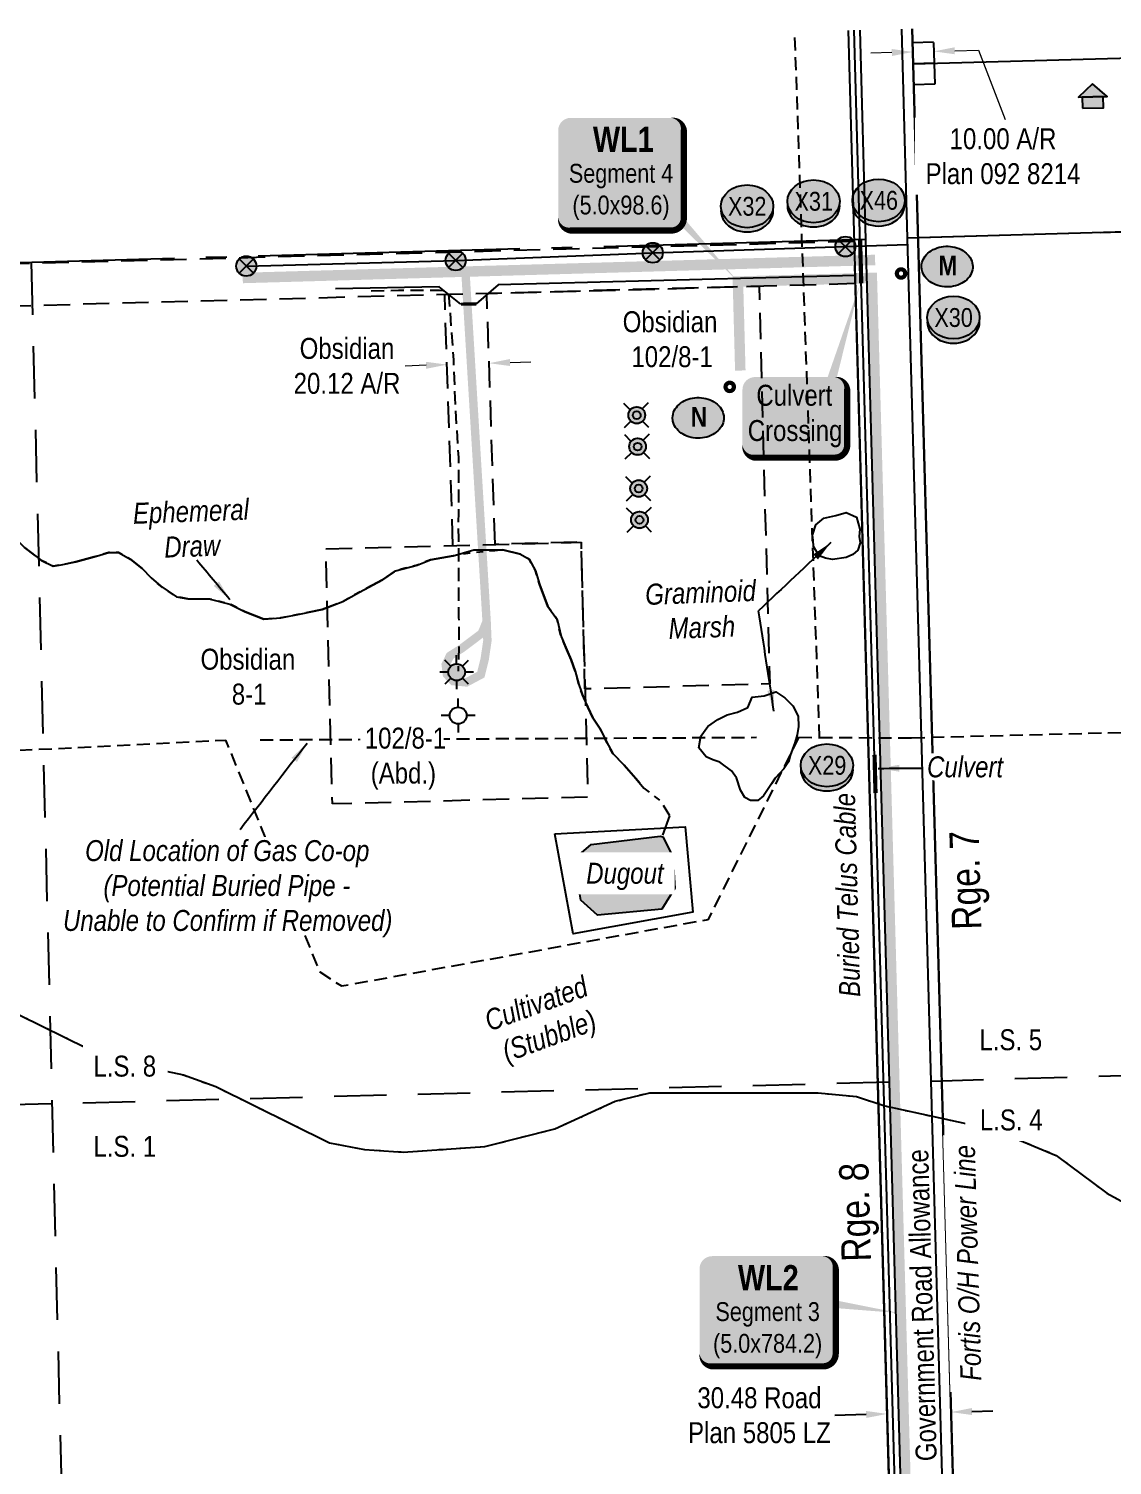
# Model space of a CAD drawing. Extents: x 629055 to 633377, y 5904225 to 5907946.
# Drawn here: x 631216 to 631733, y 5905430 to 5906116 of the extents above; entities that cross this region are included whole.
import ezdxf
from ezdxf.enums import TextEntityAlignment as Align

# ---------------------------------------------------------------- set-up
doc = ezdxf.new("R2010")
doc.units = 0
doc.header["$LTSCALE"] = 5
for name, pattern in [('foc-ACCESSROAD', [3.75, 2.5, -1.25]), ('foc-LSD', [8, 5, -3]), ('foc-QUARTERLINE', [33, 25, -3, 2, -3]), ('foc-TOPO-ephemeral', [6.25, 3.125, -0.625, 0.625, -0.625, 0.625, -0.625]), ('foc-WHEELTRACKS', [2, 0.4, -1.6]), ('POWERLINE5', [7.8, 2.4, -0.6, 0.6, -0.6, 0.6, -0.6, 2.4]), ('UG_PIPE', [1.875, 1.25, -0.625])]:
    doc.linetypes.add(name, pattern=pattern)
for name, color, linetype in [('AS-FENCE', 48, 'foc-FENCE'), ('AS-PIPE-UG', 44, 'UG_PIPE'), ('AS-PIPE-UG-T', 44, 'Continuous'), ('AS-POWER', 104, 'foc-POWER'), ('AS-POWER-EXISTING', 72, 'POWERLINE5'), ('AS-POWER-T', 104, 'Continuous'), ('AS-RESIDENCE', 14, 'Continuous'), ('AS-ROADS', 254, 'Continuous'), ('AS-TELEPHONE-T', 224, 'Continuous'), ('AS-TELUS', 224, 'foc-TEL'), ('C-AR', 13, 'foc-ACCESSROAD'), ('C-WS', 13, 'foc-ACCESSROAD'), ('C-WS-S', 13, 'Continuous'), ('CG-NOTES', 7, 'Continuous'), ('D-TXT', 6, 'Continuous'), ('F-RW', 190, 'Continuous'), ('F-WS-S', 190, 'Continuous'), ('L-MON', 1, 'Continuous'), ('L-QSEC', 8, 'foc-QUARTERLINE'), ('L-ROAD-T', 7, 'Continuous'), ('L-SEC', 7, 'Continuous'), ('L-SECTION-LSD', 7, 'foc-LSD'), ('L-TITLEDB', 4, 'Continuous'), ('L-TITLEDB-T', 4, 'Continuous'), ('P-CROSSINGS', 250, 'Continuous'), ('T-DRAW', 143, 'foc-TOPO-ephemeral'), ('T-WATER', 160, 'Continuous'), ('T-WATER-H', 133, 'Continuous'), ('T-WATER-P3', 160, 'foc-WHEELTRACKS'), ('T-WATER-T', 170, 'Continuous'), ('WETLAND', 143, 'Continuous'), ('WETLAND-T', 146, 'Continuous')]:
    doc.layers.add(name, color=color, linetype=linetype)
for name, color, linetype, lineweight in [('AS-GENERAL', 48, 'Continuous', 18), ('C-AR-T', 13, 'Continuous', 9), ('C-WS-T', 13, 'Continuous', 9), ('F-AR-T', 190, 'Continuous', 9), ('F-WS-T', 190, 'Continuous', 9), ('T-TEXT', 48, 'Continuous', 18)]:
    doc.layers.add(name, color=color, linetype=linetype, lineweight=lineweight)
doc.layers.add('P-PROPOSED-WL2', color=7, linetype='Continuous', true_color=0x05c1ff)
doc.layers.add('P-PROPOSED-WL4', color=7, linetype='Continuous', true_color=0x5b5bc8)
doc.styles.add('100L', font='ARIALN.TTF', dxfattribs={"height": 11})
doc.styles.add('80', font='ARIALN.TTF', dxfattribs={"height": 10})
doc.styles.add('80CG', font='ARIALN.TTF', dxfattribs={"height": 10})
doc.styles.add('80L', font='ARIALN.TTF', dxfattribs={"height": 10})
doc.styles.add('80LS', font='ARIALNI.TTF', dxfattribs={"height": 10})
doc.styles.add('BOLD', font='ARIALNB.TTF')
doc.styles.add('Crossing', font='ARIALN.TTF', dxfattribs={"height": 10})
doc.styles.add('foc-LtypeFont', font='ARIALN.TTF', dxfattribs={"height": 7.35})
doc.styles.add('TXT', font='ARIALN.TTF', dxfattribs={"height": 0.2})
doc.linetypes.add('foc-FENCE', pattern='A,10,-1,["X",foc-LtypeFont,S=0.2,R=0,X=-0.625,Y=-0.75],-1.24', length=12.24)
doc.linetypes.add('foc-FENCE-NOLINE', pattern='A,0,-6,["X",foc-LtypeFont,S=0.2,R=0,X=-0.625,Y=-0.75],-6.24', length=12.24)
doc.linetypes.add('foc-POWER', pattern='A,6,-1,["P",foc-LtypeFont,S=0.2,R=0,X=-0.625,Y=-0.75],-1.24,4', length=12.24)
doc.linetypes.add('foc-POWER-NOLINE', pattern='A,0,-4,["P",foc-LtypeFont,S=0.2,R=0,X=-0.625,Y=-0.75],-8.24', length=12.24)
doc.linetypes.add('foc-TEL', pattern='A,2,-1,["T",foc-LtypeFont,S=0.2,R=0,X=-0.425,Y=-0.75],-1.24,8', length=12.24)
doc.linetypes.add('foc-TOPO-flowdirection-NOLINE', pattern='A,0,[">",foc-LtypeFont,S=0.3,R=0,X=0,Y=-0.945],-20,[">",foc-LtypeFont,S=0.3,R=0,X=0,Y=-0.945],0', length=20)
doc.dimstyles.new('Compass 5 000', dxfattribs={"dimscale": 5, "dimtxt": 9, "dimasz": 2, "dimexe": 0.2, "dimexo": 0.0625, "dimgap": 0.5, "dimtad": 0, "dimtih": 1, "dimtoh": 1, "dimzin": 0, "dimdsep": 46, "dimtxsty": '80CG', "dimcen": 0.1, "dimse1": 1, "dimse2": 1, "dimclrd": 256, "dimclrt": 256, "dimaunit": 1, "dimadec": 4, "dimazin": 0, "dimtfac": 0.06, "dimtofl": 0, "dimtmove": 0, "dimatfit": 1, "dimfxl": 0.2, "dimtolj": 1, "dimtzin": 0, "dimlwd": -1, "dimarcsym": 0})

# ---------------------------------------------------------------- blocks, each defined once
blk = doc.blocks.new('POWERPOLE')
h = blk.add_hatch(color=255)
edge = h.paths.add_edge_path()
edge.add_arc((0, 0), 0.96, 0, 360)
at = {"linetype": 'Continuous'}
for p, q in [((0.68, -0.68), (-0.68, 0.68)), ((-0.68, -0.68), (0.68, 0.68))]:
    blk.add_line(p, q, dxfattribs=at)
blk.add_circle((0, 0), 0.96, dxfattribs=at)
blk = doc.blocks.new('*D650')
at = {"layer": 'L-TITLEDB-T', "transparency": 16777216}
for p, q in [((631666.5, 5905455.48), (631676.5, 5905455.76)), ((631616.05, 5905454.06), (631601.1, 5905453.64))]:
    blk.add_line(p, q, dxfattribs=at)
for points in [[(631616.01, 5905455.73), (631616.1, 5905452.39), (631626.05, 5905454.34)], [(631666.46, 5905457.14), (631666.55, 5905453.81), (631656.51, 5905455.19)]]:
    blk.add_solid(points, dxfattribs=at)
at = {"layer": 'L-TITLEDB-T', "transparency": 16777216, "insert": (631565.1, 5905453.64), "char_height": 10, "attachment_point": 5, "style": '80CG'}
blk.add_mtext('\\A1;30.48 Road \\PPlan 5805 LZ', dxfattribs=at)
blk = doc.blocks.new('WC')
at = {"layer": 'L-MON'}
h = blk.add_hatch(color=255, dxfattribs=at)
h.dxf.hatch_style = 1
edge = h.paths.add_edge_path()
edge.add_arc((0, 0), 0.9, 0, 360)
at = {"layer": 'L-MON', "color": 240, "flags": 128}
for points in [[(-0.62, 0.5), (-1.23, 1.12)], [(0.52, 0.61), (1.13, 1.21)], [(-1.18, -1.18), (-0.56, -0.57)], [(1.16, -1.18), (0.56, -0.57)]]:
    blk.add_lwpolyline(points, dxfattribs=at)
at = {"layer": 'L-MON', "color": 240}
for radius in [0.8, 0.373]:
    blk.add_circle((0, 0), radius, dxfattribs=at)
blk = doc.blocks.new('*D651')
at = {"layer": 'C-AR-T', "transparency": 16777216}
for p, q in [((631446.07, 5905956.21), (631456.06, 5905956.54)), ((631405.98, 5905954.88), (631395.98, 5905954.55))]:
    blk.add_line(p, q, dxfattribs=at)
for points in [[(631405.92, 5905956.55), (631406.03, 5905953.22), (631415.97, 5905955.21)], [(631446.01, 5905957.88), (631446.12, 5905954.55), (631436.07, 5905955.88)]]:
    blk.add_solid(points, dxfattribs=at)
at = {"layer": 'C-AR-T', "transparency": 16777216, "insert": (631368.25, 5905954.55), "char_height": 10, "attachment_point": 5, "style": '80CG'}
blk.add_mtext('\\A1;Obsidian\\P20.12 A/R', dxfattribs=at)
blk = doc.blocks.new('res_occ')
for points in [[(0.1, 0.89), (-1.26, -0.37), (1.46, -0.37)], [(-0.9, -1.43), (1.1, -1.43), (1.1, -0.37), (-0.9, -0.37)]]:
    blk.add_hatch(color=14).paths.add_polyline_path(points)
at = {"color": 14}
for points in [[(0.1, 0.89), (-1.26, -0.37), (1.46, -0.37)], [(-0.9, -1.43), (1.1, -1.43), (1.1, -0.37), (-0.9, -0.37)]]:
    blk.add_lwpolyline(points, close=True, dxfattribs=at)
blk = doc.blocks.new('GABD')
for p, q in [((0, 0.81), (0, 1.62)), ((-0.81, 0), (-1.62, 0)), ((1.62, 0), (0.81, 0)), ((0, -0.81), (0, -1.62))]:
    blk.add_line(p, q)
blk.add_circle((0, 0), 0.8)
blk = doc.blocks.new('GAS')
h = blk.add_hatch(color=255)
h.dxf.hatch_style = 1
edge = h.paths.add_edge_path()
edge.add_arc((0, 0), 0.9, 0, 360)
for p, q in [((0, 0.81), (0, 1.62)), ((-0.81, 0), (-1.62, 0)), ((-0.57, 0.57), (-1.14, 1.14)), ((0.57, 0.57), (1.14, 1.14)), ((1.62, 0), (0.81, 0)), ((-0.57, -0.57), (-1.14, -1.14)), ((0, -0.81), (0, -1.62)), ((1.14, -1.14), (0.57, -0.57))]:
    blk.add_line(p, q)
blk.add_circle((0, 0), 0.8)
blk = doc.blocks.new('*U712')
h = blk.add_hatch(color=254)
edge = h.paths.add_edge_path()
edge.add_line((-24, -35.31), (24, -35.31))
edge.add_arc((24, -29.31), 6, 270, 360)
edge.add_line((30, -29.31), (30, 12.5))
edge.add_arc((24, 12.5), 6, 0, 90)
edge.add_line((24, 18.5), (-24, 18.5))
edge.add_arc((-24, 12.5), 6, 90, 180)
edge.add_line((-30, 12.5), (-30, -29.31))
edge.add_arc((-24, -29.31), 6, 180, 270)
at = {"layer": 'P-PROPOSED-WL2', "flags": 128}
blk.add_lwpolyline([(-24, -35.31, 3, 3, 0), (24, -35.31, 3, 3, 0.414214), (30, -29.31, 3, 3, 0), (30, 12.5, 3, 0, 0.414214), (24, 18.5, 0, 0, 0), (-24, 18.5, 0, 0, 0.414214), (-30, 12.5, 0, 0, 0), (-30, -29.31, 0, 3, 0.414214)], format="xyseb", close=True, dxfattribs=at)
blk.add_lwpolyline([(55.83, -59.69, 0, 7.5, 0), (0, 0, 0, 0, 0)], format="xyseb", dxfattribs=at)
at = {"layer": 'P-PROPOSED-WL2'}
for tag, p, height, style in [('TEMP_AREA_W1_001', (-9.21, 2.24), 12, 'BOLD'), ('ENTER_TEXT_001', (-30.66, -12.47), 9, '80')]:
    blk.add_attdef(tag, p, '', height=height, dxfattribs=dict(at, style=style))
blk = doc.blocks.new('AA')
at = {"const_width": 4}
blk.add_lwpolyline([(-1, 0, 1), (1, 0, 1)], format="xyb", close=True, dxfattribs=at)
blk.add_circle((0, 0), 2)
blk = doc.blocks.new('Route_Letters')
h = blk.add_hatch(color=255)
h.dxf.hatch_style = 1
edge = h.paths.add_edge_path()
edge.add_ellipse((-0.12, 0.46), major_axis=(-11.97, 0), ratio=0.789318, start_angle=0, end_angle=360)
at = {"color": 5}
blk.add_open_spline([(-12.34, 0.46), (-12.34, -0.25), (-12.24, -0.97), (-11.72, -2.79), (-11.14, -3.88), (-9.56, -5.81), (-8.54, -6.66), (-6.22, -8.02), (-4.9, -8.54), (-2.12, -9.17), (-0.66, -9.3), (2.22, -9.13), (3.64, -8.84), (6.27, -7.89), (7.48, -7.22), (9.54, -5.6), (10.38, -4.64), (11.6, -2.54), (11.97, -1.4), (12.18, 0.91), (12.02, 2.08), (11.2, 4.3), (10.54, 5.35), (8.8, 7.2), (7.72, 7.99), (5.29, 9.24), (3.93, 9.68), (1.11, 10.18), (-0.35, 10.23), (-3.22, 9.91), (-4.61, 9.55), (-7.16, 8.47), (-8.32, 7.75), (-10.24, 6.02), (-11, 5.02), (-12.05, 2.86), (-12.32, 1.7), (-12.34, 0.52), (-12.34, 0.49), (-12.34, 0.46)], degree=3, knots=[0, 0, 0, 0, 0.219529, 0.219529, 0.575727, 0.575727, 0.931924, 0.931924, 1.288121, 1.288121, 1.644318, 1.644318, 2.000515, 2.000515, 2.356712, 2.356712, 2.712909, 2.712909, 3.069107, 3.069107, 3.425304, 3.425304, 3.781501, 3.781501, 4.137698, 4.137698, 4.493895, 4.493895, 4.850092, 4.850092, 5.20629, 5.20629, 5.562487, 5.562487, 5.918684, 5.918684, 6.274881, 6.274881, 6.283185, 6.283185, 6.283185, 6.283185], dxfattribs=at)
at = {"color": 14, "style": 'BOLD'}
blk.add_attdef('A', text='', height=9.5, dxfattribs=at).set_placement((0.22, 0.98), align=Align.MIDDLE)
blk = doc.blocks.new('*U726')
h = blk.add_hatch(color=254)
edge = h.paths.add_edge_path()
edge.add_line((-26.5, -34.12), (26.5, -34.12))
edge.add_arc((26.5, -28.12), 6, 270, 360)
edge.add_line((32.5, -28.12), (32.5, 12.5))
edge.add_arc((26.5, 12.5), 6, 0, 90)
edge.add_line((26.5, 18.5), (-26.5, 18.5))
edge.add_arc((-26.5, 12.5), 6, 90, 180)
edge.add_line((-32.5, 12.5), (-32.5, -28.12))
edge.add_arc((-26.5, -28.12), 6, 180, 270)
at = {"layer": 'P-PROPOSED-WL4', "flags": 128}
blk.add_lwpolyline([(-26.5, -34.12, 3, 3, 0), (26.5, -34.12, 3, 3, 0.414214), (32.5, -28.12, 3, 3, 0), (32.5, 12.5, 3, 0, 0.414214), (26.5, 18.5, 0, 0, 0), (-26.5, 18.5, 0, 0, 0.414214), (-32.5, 12.5, 0, 0, 0), (-32.5, -28.12, 0, 3, 0.414214)], format="xyseb", close=True, dxfattribs=at)
blk.add_lwpolyline([(63.04, -8.69, 0, 7.5, 0), (0, 0, 0, 0, 0)], format="xyseb", dxfattribs=at)
at = {"layer": 'P-PROPOSED-WL4'}
for tag, p, height, style in [('TEMP_AREA_W1_001', (-9.21, 2.24), 12, 'BOLD'), ('ENTER_TEXT_001', (-30.66, -12.47), 9, '80')]:
    blk.add_attdef(tag, p, '', height=height, dxfattribs=dict(at, style=style))
blk = doc.blocks.new('xing2')
h = blk.add_hatch(color=50)
h.dxf.hatch_style = 1
edge = h.paths.add_edge_path()
edge.add_ellipse((0, 0), major_axis=(-12.5, 0), ratio=0.816297, start_angle=0, end_angle=360)
h = blk.add_hatch(color=250)
h.dxf.hatch_style = 1
edge = h.paths.add_edge_path()
edge.add_ellipse((0, -2.05), major_axis=(-12.5, 0), ratio=0.816297, start_angle=0, end_angle=180)
edge.add_line((12.5, -2.05), (12.5, 0))
edge.add_ellipse((0, 0), major_axis=(-12.5, 0), ratio=0.816297, start_angle=0, end_angle=180, ccw=False)
edge.add_line((-12.5, 0), (-12.5, -2.05))
at = {"color": 250}
blk.add_ellipse((0, 0), major_axis=(-12.5, 0), ratio=0.816297, dxfattribs=at)
blk.add_ellipse((0, -2.05), major_axis=(-12.5, 0), ratio=0.816297, start_param=0, end_param=3.141593, dxfattribs=at)
at = {"color": 250, "style": 'Crossing'}
blk.add_attdef('CROSSING', text='', height=9, dxfattribs=at).set_placement((0.09, 0.02), align=Align.MIDDLE_CENTER)
at = {"color": 250, "style": 'Crossing', "flags": 1}
for tag, p in [('OWNER', (0.09, -12.49)), ('DESCRIPTION', (0.09, -25.77)), ('LOCATION', (0.09, -39.3)), ('DWG_REF', (0.09, -52.84))]:
    blk.add_attdef(tag, text='', height=9, dxfattribs=at).set_placement(p, align=Align.MIDDLE_CENTER)
blk = doc.blocks.new('*U772')
h = blk.add_hatch(color=254)
edge = h.paths.add_edge_path()
edge.add_line((-19, -20), (19, -20))
edge.add_arc((19, -14), 6, 270, 360)
edge.add_line((25, -14), (25, 12.5))
edge.add_arc((19, 12.5), 6, 0, 90)
edge.add_line((19, 18.5), (-19, 18.5))
edge.add_arc((-19, 12.5), 6, 90, 180)
edge.add_line((-25, 12.5), (-25, -14))
edge.add_arc((-19, -14), 6, 180, 270)
at = {"color": 160, "flags": 128}
blk.add_lwpolyline([(-19, -20, 3, 3, 0), (19, -20, 3, 3, 0.414214), (25, -14, 3, 3, 0), (25, 12.5, 3, 0, 0.414214), (19, 18.5, 0, 0, 0), (-19, 18.5, 0, 0, 0.414214), (-25, 12.5, 0, 0, 0), (-25, -14, 0, 3, 0.414214)], format="xyseb", close=True, dxfattribs=at)
at = {"color": 160, "style": '80'}
blk.add_attdef('ENTER_TEXT_001', (-26.85, -4.92), '', height=10, dxfattribs=at)

msp = doc.modelspace()

# ---------------------------------------------------------------- hatches: boundary and pattern name
at = {"layer": 'T-WATER-H'}
h = msp.add_hatch(color=256, dxfattribs=at)
h.dxf.hatch_style = 1
h.paths.add_polyline_path([(631518.918, 5905729.747), (631523.738, 5905720.443), (631524.638, 5905705.344), (631518.541, 5905695.215), (631487.802, 5905692.375), (631479.895, 5905699.641), (631477.724, 5905712.038), (631477.977, 5905720.265), (631484.857, 5905726.194), (631517.765, 5905730.121)])

# ---------------------------------------------------------------- linework, layer by layer
at = {"layer": 'AS-FENCE', "flags": 128}
for points in [[(631610.795, 5905997.802), (631440.375, 5905993.229), (631429.937, 5905984.175)], [(631422.652, 5905984.111), (631412.162, 5905992.331), (631362.68, 5905991.387)]]:
    msp.add_lwpolyline(points, dxfattribs=at)
at = {"layer": 'AS-FENCE', "linetype": 'foc-FENCE-NOLINE', "flags": 128}
msp.add_lwpolyline([(631632.609, 5905220.644), (631610.664, 5906002.452)], dxfattribs=at)
at = {"layer": 'AS-FENCE', "flags": 128}
msp.add_lwpolyline([(631467.421, 5905731.214), (631529.617, 5905734.589), (631533.337, 5905693.83), (631476.2, 5905683.434)], close=True, dxfattribs=at)
at = {"layer": 'AS-GENERAL', "flags": 128}
for points, const_width in [([(631613.69, 5905993.998), (631613.137, 5906014.731)], 1.999), ([(631429.936, 5905984.172), (631422.648, 5905984.109)], 1.5), ([(631620.491, 5905750.668), (631620.034, 5905768.946)], 1.999)]:
    msp.add_lwpolyline(points, dxfattribs=dict(at, const_width=const_width))
at = {"layer": 'AS-PIPE-UG'}
for p, q in [((631593.786, 5905777.206), (631581.952, 5906114.033)), ((631326.771, 5905776.103), (631563.616, 5905777.303)), ((631583.881, 5905777.405), (631593.786, 5905777.205)), ((631593.786, 5905777.206), (631637.719, 5905777.06))]:
    msp.add_line(p, q, dxfattribs=at)
at = {"layer": 'AS-PIPE-UG', "flags": 128}
for points in [[(631379.755, 5905990.375), (631392.844, 5905990.772), (631407.904, 5905990.686), (631412.388, 5905990.702), (631414.221, 5905990.542), (631415.184, 5905990.55), (631416.128, 5905990.205), (631416.582, 5905989.167), (631416.777, 5905987.279), (631417.44, 5905979.905), (631418.091, 5905970.412), (631419.005, 5905957.556), (631419.984, 5905933.618), (631421.44, 5905910.874), (631421.408, 5905884.431), (631421.34, 5905878.98), (631421.443, 5905872.047), (631421.382, 5905854.755), (631421.524, 5905834.463), (631421.683, 5905821.011), (631421.263, 5905808.896)], [(631637.719, 5905777.06), (632209.888, 5905791.93), (632548.889, 5905625.254)], [(630829.013, 5905546.268), (630930.434, 5905757.105), (631310.453, 5905776.021)], [(631583.881, 5905777.405), (631540.541, 5905690.223), (631365.783, 5905658.45), (631355.376, 5905665.228), (631310.453, 5905776.021)]]:
    msp.add_lwpolyline(points, dxfattribs=at)
at = {"layer": 'AS-POWER', "linetype": 'foc-POWER-NOLINE', "flags": 128}
msp.add_lwpolyline([(631663.207, 5905216.536), (631637.972, 5906115.553)], dxfattribs=at)
at = {"layer": 'AS-POWER', "flags": 128}
msp.add_lwpolyline([(631320.176, 5906002.251), (631420.121, 5906004.942), (631514.177, 5906008.598), (631606.138, 5906011.559), (631635.685, 5906012.51)], dxfattribs=at)
at = {"layer": 'AS-ROADS', "flags": 128}
for points, const_width in [([(631318.479, 5905996.575), (631620.296, 5906005.183)], 5), ([(631424.761, 5905999.606), (631434.884, 5905832.59), (631432.593, 5905826.988), (631423.059, 5905819.793), (631417.399, 5905816.221), (631415.359, 5905811.994), (631415.94, 5905807.238), (631418.936, 5905804.11), (631425.196, 5905803.519), (631432.128, 5905807.213), (631433.955, 5905814.548), (631435.26, 5905823.425), (631434.884, 5905832.59)], 4)]:
    msp.add_lwpolyline(points, dxfattribs=dict(at, const_width=const_width))
at = {"layer": 'AS-TELUS', "flags": 128}
msp.add_lwpolyline([(631658.8, 5904289.173), (631633.738, 5905180.415), (631635.674, 5905210.658), (631610.3, 5906114.803)], dxfattribs=at)
at = {"layer": 'C-AR'}
for p, q in [((631610.341, 5906013.968), (630718.874, 5905990.105)), ((631610.905, 5905993.862), (630719.315, 5905969.996)), ((631418.834, 5905868.898), (631414.862, 5905988.615))]:
    msp.add_line(p, q, dxfattribs=at)
at = {"layer": 'C-WS', "flags": 128}
for points in [[(631438.942, 5905869.398), (631434.969, 5905989.147), (631564.884, 5905992.627), (631569.982, 5905802.758), (631481.798, 5905800.398), (631479.997, 5905870.452)], [(631358.151, 5905867.356), (631479.997, 5905870.452), (631483.117, 5905748.692), (631361.285, 5905745.519)]]:
    msp.add_lwpolyline(points, close=True, dxfattribs=at)
at = {"layer": 'F-AR-T'}
for p, q in [((631628.299, 5906104.198), (631618.302, 5906103.922)), ((631658.285, 5906105.025), (631669.622, 5906105.338))]:
    msp.add_line(p, q, dxfattribs=at)
for points in [[(631628.253, 5906105.864), (631628.345, 5906102.532), (631638.295, 5906104.474)], [(631658.239, 5906106.691), (631658.331, 5906103.359), (631648.288, 5906104.75)]]:
    msp.add_solid(points, dxfattribs=at)
at = {"layer": 'F-RW'}
for p, q in [((631648.168, 5906109.12), (631638.162, 5906108.826)), ((631648.17, 5906109.048), (631648.731, 5906089.062)), ((631648.731, 5906089.062), (631638.751, 5906088.769))]:
    msp.add_line(p, q, dxfattribs=at)
at = {"layer": 'L-QSEC'}
for p, q in [((632537.312, 5906041.523), (631635.832, 5906015.523)), ((631615.73, 5906014.944), (630718.869, 5905990.336))]:
    msp.add_line(p, q, dxfattribs=at)
at = {"layer": 'L-SEC'}
for p, q in [((631612.973, 5906114.875), (631615.73, 5906014.944)), ((631635.832, 5906015.523), (631633.076, 5906115.42)), ((631615.73, 5906014.944), (631626.968, 5905612.659)), ((631647.07, 5905613.24), (631635.832, 5906015.523)), ((631658.306, 5905210.954), (631647.07, 5905613.24)), ((631626.968, 5905612.659), (631638.204, 5905210.374)), ((631626.968, 5905612.659), (631626.968, 5905612.659))]:
    msp.add_line(p, q, dxfattribs=at)
at = {"layer": 'L-SECTION-LSD'}
for p, q in [((631647.07, 5905613.24), (632448.574, 5905636.341)), ((631626.968, 5905612.659), (630827.801, 5905591.97))]:
    msp.add_line(p, q, dxfattribs=at)
at = {"layer": 'L-TITLEDB'}
for p, q in [((631607.513, 5906114.727), (631632.609, 5905220.644)), ((631637.972, 5906115.553), (631663.346, 5905216.256)), ((631648.45, 5906099.055), (631638.458, 5906098.761))]:
    msp.add_line(p, q, dxfattribs=at)
at = {"layer": 'L-TITLEDB', "flags": 128}
msp.add_lwpolyline([(631638.458, 5906098.761), (631882.039, 5906105.483), (631884.332, 5906022.705), (631640.79, 5906015.666)], close=True, dxfattribs=at)
at = {"layer": 'P-PROPOSED-WL2', "const_width": 4.998, "flags": 128}
msp.add_lwpolyline([(631610.835, 5905996.36), (631554.824, 5905994.859), (631555.964, 5905952.386)], dxfattribs=at)
at = {"layer": 'P-PROPOSED-WL4', "const_width": 4.998, "flags": 128}
msp.add_lwpolyline([(631640.412, 5905220.842), (631618.743, 5905996.572), (631616.245, 5905996.505), (631610.835, 5905996.36)], dxfattribs=at)
at = {"layer": 'T-DRAW', "linetype": 'foc-TOPO-flowdirection-NOLINE', "flags": 128}
msp.add_lwpolyline([(631190.676, 5905888.183), (631197.151, 5905884.451), (631206.549, 5905875.855), (631214.246, 5905867.867), (631222.485, 5905861.639), (631228.023, 5905859.064), (631231.88, 5905859.616), (631238.851, 5905861.039), (631247.583, 5905863.45), (631254.512, 5905865.476), (631259.261, 5905865.455), (631265.101, 5905862.169), (631270.453, 5905857.924), (631274.75, 5905853.365), (631279.448, 5905849.394), (631286.913, 5905844.399), (631292.328, 5905843.487), (631302.898, 5905843.304), (631312.318, 5905840.897), (631319.629, 5905837.209), (631328.568, 5905833.765), (631336.716, 5905834.279), (631346.29, 5905836.178), (631356.406, 5905838.392), (631366.287, 5905842.1), (631374.179, 5905846.59), (631385.14, 5905852.434), (631391.459, 5905856.832), (631401.74, 5905859.519), (631408.128, 5905861.991), (631418.843, 5905863.976), (631428.765, 5905866.754), (631442.656, 5905866.754), (631450.99, 5905864.769), (631455.118, 5905862.282), (631458.134, 5905856.832), (631460.118, 5905850.482), (631464.087, 5905839.766), (631468.521, 5905833.559), (631470.437, 5905825.479), (631473.215, 5905819.129), (631475.2, 5905814.366), (631477.184, 5905808.81), (631478.915, 5905802.468), (631481.153, 5905796.11), (631483.137, 5905791.744), (631485.518, 5905786.585), (631489.09, 5905781.426), (631491.868, 5905775.472), (631495.043, 5905769.519), (631500.6, 5905763.963), (631506.156, 5905757.613), (631509.964, 5905753.048)], dxfattribs=at)
at = {"layer": 'T-DRAW', "flags": 128}
msp.add_lwpolyline([(631519.06, 5905730.588), (631522.376, 5905739.845), (631518.256, 5905746.659), (631509.964, 5905753.048), (631506.156, 5905757.613), (631500.6, 5905763.963), (631495.043, 5905769.519), (631491.868, 5905775.472), (631489.09, 5905781.426), (631485.518, 5905786.585), (631483.137, 5905791.744), (631481.153, 5905796.11), (631478.915, 5905802.468), (631477.184, 5905808.81), (631475.2, 5905814.366), (631473.215, 5905819.129), (631470.437, 5905825.479), (631468.521, 5905833.559), (631464.087, 5905839.766), (631460.118, 5905850.482), (631458.134, 5905856.832), (631455.118, 5905862.282), (631450.99, 5905864.769), (631442.656, 5905866.754), (631438.85, 5905866.379), (631426.837, 5905865.201), (631418.843, 5905863.976), (631408.128, 5905861.991), (631401.74, 5905859.519), (631391.459, 5905856.832), (631385.14, 5905852.434), (631374.179, 5905846.59), (631366.287, 5905842.1), (631356.406, 5905838.392), (631346.29, 5905836.178), (631336.716, 5905834.279), (631328.568, 5905833.765), (631319.629, 5905837.209), (631312.318, 5905840.897), (631302.898, 5905843.304), (631292.328, 5905843.487), (631286.913, 5905844.399), (631279.448, 5905849.394), (631274.75, 5905853.365), (631270.453, 5905857.924), (631265.101, 5905862.169), (631259.261, 5905865.455), (631254.512, 5905865.476), (631247.583, 5905863.45), (631238.851, 5905861.039), (631231.88, 5905859.616), (631228.023, 5905859.064), (631222.485, 5905861.639), (631214.246, 5905867.867), (631206.549, 5905875.855), (631197.151, 5905884.451), (631190.676, 5905888.183)], dxfattribs=at)
at = {"layer": 'T-WATER', "flags": 128}
msp.add_lwpolyline([(631518.918, 5905729.747), (631523.738, 5905720.443), (631524.638, 5905705.344), (631518.541, 5905695.215), (631487.802, 5905692.375), (631479.895, 5905699.641), (631477.724, 5905712.038), (631477.977, 5905720.265), (631484.857, 5905726.194), (631517.765, 5905730.121), (631518.918, 5905729.747)], dxfattribs=at)
at = {"layer": 'T-WATER-P3', "flags": 128}
for points in [[(630729.21, 5905518.854), (630784.251, 5905592.955), (630805.229, 5905614.025), (630893.621, 5905674.279), (630907.85, 5905680.67), (630925.436, 5905684.573), (630944.361, 5905686.299), (631067.594, 5905687.357), (631100.354, 5905679.657), (631136.625, 5905674.57), (631169.344, 5905665.684), (631254.781, 5905623.723), (631290.204, 5905616.126), (631305.634, 5905610.572), (631359.968, 5905583.742), (631376.543, 5905580.577), (631395.041, 5905579.337), (631433.971, 5905581.93), (631467.415, 5905590.409), (631496.28, 5905603.556), (631512.796, 5905607.673), (631593.109, 5905607.621), (631611.381, 5905605.787), (631624.878, 5905601.347)], [(631624.878, 5905601.347), (631677.439, 5905589.985), (631706.78, 5905577.67), (631730.883, 5905559.645), (631744.326, 5905552.461), (631760.797, 5905548.403), (631780.154, 5905549.012), (631809.517, 5905560.748), (631825.975, 5905564.869), (631943.483, 5905615.645), (631960.943, 5905620.018), (631991.371, 5905609.971), (632030.888, 5905608.957), (632064.069, 5905600.851), (632078.855, 5905594.698), (632091.083, 5905586.012), (632099.752, 5905573.715), (632116.085, 5905527.192), (632114.619, 5905508.039), (632111.162, 5905491.334), (632111.162, 5905472.98), (632111.536, 5905472)]]:
    msp.add_lwpolyline(points, dxfattribs=at)
at = {"layer": 'T-WATER-P3', "linetype": 'foc-TOPO-flowdirection-NOLINE', "flags": 128}
msp.add_lwpolyline([(630729.21, 5905518.854), (630784.251, 5905592.955), (630805.229, 5905614.025), (630893.621, 5905674.279), (630907.85, 5905680.67), (630925.436, 5905684.573), (630944.361, 5905686.299), (631067.594, 5905687.357), (631100.354, 5905679.657), (631136.625, 5905674.57), (631169.344, 5905665.684), (631254.781, 5905623.723), (631290.204, 5905616.126), (631305.634, 5905610.572), (631359.968, 5905583.742), (631376.543, 5905580.577), (631395.041, 5905579.337), (631433.971, 5905581.93), (631467.415, 5905590.409), (631496.28, 5905603.556), (631512.796, 5905607.673), (631593.109, 5905607.621), (631611.381, 5905605.787), (631624.878, 5905601.347), (631677.439, 5905589.985), (631706.78, 5905577.67), (631730.883, 5905559.645), (631744.326, 5905552.461), (631760.797, 5905548.403), (631780.154, 5905549.012), (631809.517, 5905560.748), (631825.975, 5905564.869), (631943.483, 5905615.645), (631960.943, 5905620.018), (631991.371, 5905609.971), (632030.888, 5905608.957), (632064.069, 5905600.851), (632078.855, 5905594.698), (632091.083, 5905586.012), (632099.752, 5905573.715), (632116.085, 5905527.192), (632114.619, 5905508.039), (632111.162, 5905491.334), (632111.162, 5905472.98), (632111.536, 5905472)], dxfattribs=at)
at = {"layer": 'T-WATER-T', "color": 160, "flags": 128}
msp.add_lwpolyline([(631613.085, 5905993.597, 0, 4.996, 0), (631597.482, 5905941.231, 0, 0, 0)], format="xyseb", dxfattribs=at)
at = {"layer": 'WETLAND'}
for points in [[(631612.947, 5905876.668), (631612.711, 5905873.136), (631613.237, 5905870.183), (631612.002, 5905866.623), (631609.614, 5905864.517), (631606.539, 5905863.133), (631600.005, 5905862.211), (631596.652, 5905862.86), (631593.622, 5905863.889), (631590.939, 5905868.453), (631590.671, 5905871.438), (631590.457, 5905873.82), (631591.99, 5905878.686), (631595.902, 5905881.948), (631601.537, 5905883.217), (631606.5, 5905884.653), (631611.455, 5905882.378), (631612.947, 5905876.668)], [(631583.618, 5905787.363), (631583.751, 5905782.544), (631583.086, 5905778.444), (631581.966, 5905774.702), (631579.797, 5905768.706), (631578.995, 5905765.53), (631576.749, 5905762.314), (631572.651, 5905757.748), (631570.834, 5905755.1), (631567.099, 5905749.432), (631564.272, 5905747.127), (631560.823, 5905747.218), (631558.116, 5905748.627), (631556.019, 5905752.094), (631554.189, 5905757.98), (631551.763, 5905761.253), (631546.202, 5905765.366), (631542.833, 5905766.572), (631539.682, 5905767.969), (631536.226, 5905772.326), (631537.072, 5905777.915), (631540.504, 5905782.462), (631545.194, 5905785.745), (631549.688, 5905788.096), (631554.545, 5905789.343), (631559.599, 5905791.523), (631561.577, 5905796.402), (631567.338, 5905797.117), (631572.958, 5905798.942), (631577.262, 5905796.093), (631581.035, 5905792.301), (631583.618, 5905787.363)]]:
    msp.add_lwpolyline(points, close=True, dxfattribs=at)

# ---------------------------------------------------------------- block references
at = {"layer": 'AS-POWER-EXISTING', "xscale": 5.00000000000001, "yscale": 5.00000000000001, "zscale": 5.00000000000001}
for p in [(631514.177, 5906008.598), (631606.138, 5906011.559), (631320.176, 5906002.251), (631420.121, 5906004.942)]:
    msp.add_blockref('POWERPOLE', p, dxfattribs=at)
at = {"layer": 'AS-RESIDENCE', "xscale": 4.998401599999999, "yscale": 4.998401599999999, "zscale": 49.83267434244256, "rotation": 1.469668790184735}
msp.add_blockref('res_occ', (631723.641, 5906084.859), dxfattribs=at)
at = {"layer": 'C-WS-S', "xscale": 5.00000000000001, "yscale": 5.00000000000001, "zscale": 5.00000000000001}
msp.add_blockref('GAS', (631420.577, 5905808.382), dxfattribs=at)
at = {"layer": 'CG-NOTES'}
ref = msp.add_blockref('*U712', (631499.025, 5906054.52), dxfattribs=dict(at, xscale=0.999531047334, yscale=0.999531047334, zscale=0.999531047334))
ref.add_attrib('TEMP_AREA_W1_001', 'WL1', (631485.619, 5906056.763), dxfattribs={"layer": 'P-PROPOSED-WL2', "height": 11.9944, "style": 'BOLD'})
ref.add_attrib('ENTER_TEXT_001', 'Segment 4', (631474.124, 5906042.049), dxfattribs={"layer": 'P-PROPOSED-WL2', "height": 8.9958, "style": '80'})
ref.add_attrib('ENTER_TEXT_002', '(5.0x98.6)', (631475.827, 5906026.903), dxfattribs={"layer": 'P-PROPOSED-WL2', "height": 8.9958, "style": '80'})
at = {"layer": 'CG-NOTES', "color": 1, "xscale": 0.999678, "yscale": 0.999678, "zscale": 0.999678}
for p, values in [((631654.794, 5906001.533), {'A': 'M'}), ((631535.993, 5905929.334), {'A': 'N'})]:
    msp.add_blockref('Route_Letters', p, dxfattribs=at).add_auto_attribs(values)
for p in [(631632.686, 5905998.714), (631550.917, 5905944.583)]:
    msp.add_blockref('AA', p, dxfattribs=at)
at = {"layer": 'CG-NOTES'}
ref = msp.add_blockref('*U772', (631581.988, 5905930.789), dxfattribs=dict(at, xscale=0.999808974975723, yscale=0.999808974975723, zscale=0.999808974975723))
ref.add_attrib('ENTER_TEXT_001', 'Culvert', (631563.612, 5905935.591), dxfattribs={"layer": '0', "color": 160, "height": 9.9981, "style": '80'})
ref.add_attrib('ENTER_TEXT_002', 'Crossing', (631559.517, 5905918.75), dxfattribs={"layer": '0', "color": 160, "height": 9.9981, "style": '80'})
ref = msp.add_blockref('*U726', (631569.006, 5905511.142), dxfattribs=dict(at, xscale=0.999531047334, yscale=0.999531047334, zscale=0.999531047334))
ref.add_attrib('TEMP_AREA_W1_001', 'WL2', (631554.827, 5905513.385), dxfattribs={"layer": 'P-PROPOSED-WL4', "height": 11.9944, "style": 'BOLD'})
ref.add_attrib('ENTER_TEXT_001', 'Segment 3', (631544.096, 5905498.671), dxfattribs={"layer": 'P-PROPOSED-WL4', "height": 8.9958, "style": '80'})
ref.add_attrib('ENTER_TEXT_002', '(5.0x784.2)', (631542.943, 5905483.525), dxfattribs={"layer": 'P-PROPOSED-WL4', "height": 8.99578, "style": '80'})
at = {"layer": 'L-MON', "xscale": 5.00000000000001, "yscale": 5.00000000000001, "zscale": 5.00000000000001}
for p in [(631506.528, 5905931.06), (631506.941, 5905916.072), (631507.464, 5905896.094), (631507.848, 5905881.101)]:
    msp.add_blockref('WC', p, dxfattribs=at)
at = {"layer": 'P-CROSSINGS', "color": 6, "xscale": 0.999678, "yscale": 0.999678, "zscale": 0.999678}
for p, values in [((631559.187, 5906030.789), {'CROSSING': 'X32'}), ((631590.925, 5906033.167), {'CROSSING': 'X31'}), ((631621.978, 5906033.619), {'CROSSING': 'X46'}), ((631657.667, 5905977.685), {'CROSSING': 'X30'}), ((631597.314, 5905763.935), {'CROSSING': 'X29'})]:
    msp.add_blockref('xing2', p, dxfattribs=at).add_auto_attribs(values)

# ---------------------------------------------------------------- texts
at = {"layer": 'AS-TELEPHONE-T', "insert": (631603.219, 5905652.906), "char_height": 9.9968, "attachment_point": 1, "rotation": 91.486944, "style": '80L'}
msp.add_mtext_dynamic_manual_height_columns('\\pi0.33008;{\\fArial Narrow|b0|i1|c0|p34;Buried Telus Cable}', width=97.26638, gutter_width=100.032, heights=[0], dxfattribs=at)
at = {"layer": 'D-TXT', "color": 3, "char_height": 14, "attachment_point": 1, "rotation": 91.581942, "style": '80L'}
for s, width, insert in [('Rge. 7', 63.88166, (631657.018, 5905685.259)), ('Rge. 8', 73.77901, (631604.342, 5905526.824))]:
    msp.add_mtext_dynamic_manual_height_columns(s, width=width, gutter_width=47.515, heights=[0], dxfattribs=dict(at, insert=insert))
at = {"layer": 'L-ROAD-T', "style": '80L'}
msp.add_text('Government Road Allowance', height=9.9968, rotation=91.581942, dxfattribs=at).set_placement((631642.689, 5905506.212), align=Align.MIDDLE_CENTER)
at = {"layer": 'WETLAND-T', "char_height": 9.99678, "width": 29.62812, "attachment_point": 2, "rotation": 2.102015, "style": 'TXT'}
for s, insert in [('{\\fArial Narrow|b0|i1|c0|p34;Ephemeral Draw}', (631293.55, 5905890.187)), ('{\\fArial Narrow|b0|i1|c0|p34;Graminoid\\PMarsh}', (631536.797, 5905851.45))]:
    msp.add_mtext(s, dxfattribs=dict(at, insert=insert))

# ---------------------------------------------------------------- dimensions: what is measured, and where the dimension line sits
at = {"layer": 'C-AR-T', "color": 6}
dim = msp.add_aligned_dim(p1=(631436.058, 5905956.311), p2=(631415.956, 5905955.644), distance=0.431, text='Obsidian\\P20.12 A/R', dimstyle='Compass 5 000', dxfattribs=at)
dim.commit()
dim.dimension.update_dxf_attribs({"geometry": '*D651', "text_midpoint": (631368.246, 5905954.55)})
at = {"layer": 'L-TITLEDB-T', "color": 2}
dim = msp.add_linear_dim(base=(631656.508, 5905455.195), p1=(631627.439, 5905404.829), p2=(631657.897, 5905405.684), angle=1.607827, text='30.48 Road \\PPlan 5805 LZ', dimstyle='Compass 5 000', dxfattribs=at)
dim.commit()
dim.dimension.update_dxf_attribs({"geometry": '*D650', "text_midpoint": (631565.096, 5905453.639), "dimtype": 161})

# ---------------------------------------------------------------- leaders
at = {"layer": 'AS-PIPE-UG-T', "color": 2, "path_type": 1}
msp.add_leader([(631349.17, 5905774.432), (631317.226, 5905733.21)], dimstyle='Compass 5 000', override={"dimgap": 0.5, "dimtad": 0}, dxfattribs=at)
at = {"layer": 'WETLAND-T', "color": 6, "path_type": 1}
for points in [[(631599.177, 5905870.274), (631564.683, 5905837.757)], [(631312.364, 5905842.968), (631296.511, 5905861.846)], [(631572.022, 5905789.837), (631564.683, 5905837.757)]]:
    msp.add_leader(points, dimstyle='Compass 5 000', override={"dimgap": 0.5, "dimtad": 0}, dxfattribs=at)

# ---------------------------------------------------------------- next in the draw order: texts
at = {"layer": 'AS-PIPE-UG-T', "insert": (631231.955, 5905728.228), "char_height": 10, "attachment_point": 1, "style": '80L', "bg_fill": 3, "box_fill_scale": 1.15, "bg_fill_color": 256, "bg_fill_true_color": 256, "bg_fill_transparency": 0}
msp.add_mtext_dynamic_manual_height_columns('\\pi11.303;{\\fArial Narrow|b0|i1|c0|p34;Old Location of Gas Co-op\\P\\pi20.058;(Potential Buried Pipe - \\P\\pi0.74035;Unable to Confirm if Removed)}', width=156.965, gutter_width=100.032, heights=[0], dxfattribs=at)
at = {"layer": 'C-WS-T', "char_height": 10, "attachment_point": 1, "style": '80L', "bg_fill": 3, "box_fill_scale": 1.15, "bg_fill_color": 256, "bg_fill_true_color": 256, "bg_fill_transparency": 0}
for s, insert in [('\\pi0.34707;Obsidian\\P\\pi4.5115;102/8-1', (631499.475, 5905980.674)), ('\\pi0.34707;Obsidian\\P\\pi15.275;8-1', (631297.989, 5905819.592))]:
    msp.add_mtext_dynamic_manual_height_columns(s, width=44.52771, gutter_width=50.016, heights=[0], dxfattribs=dict(at, insert=insert))
at = {"layer": 'F-AR-T', "insert": (631681.339, 5906054.627), "char_height": 10, "attachment_point": 5, "style": '80CG', "bg_fill": 2}
msp.add_mtext('\\A1;10.00 A/R\\PPlan 092 8214', dxfattribs=at)
at = {"layer": 'F-WS-T', "insert": (631376.052, 5905781.916), "char_height": 9.99678, "attachment_point": 1, "style": '80L', "bg_fill": 3, "box_fill_scale": 1.15, "bg_fill_color": 256, "bg_fill_true_color": 256, "bg_fill_transparency": 0}
msp.add_mtext_dynamic_manual_height_columns('\\pi0.67556;102/8-1\\P\\pi3.5225;(Abd.)', width=36.84447, gutter_width=50.016, heights=[0], dxfattribs=at)
at = {"layer": 'L-SECTION-LSD', "char_height": 10, "attachment_point": 1, "style": '100L', "bg_fill": 3, "box_fill_scale": 1.5, "bg_fill_color": 256, "bg_fill_transparency": 0}
for s, width, insert in [('\\pi1.7684;L.S. 5', 30.41093, (631668.316, 5905637.944)), ('L.S. 8', 30.41093, (631247.214, 5905625.352)), ('\\pi1.9958;L.S. 4', 30.54973, (631668.316, 5905599.659)), ('L.S. 1', 30.00085, (631247.214, 5905587.067))]:
    msp.add_mtext_dynamic_manual_height_columns(s, width=width, gutter_width=55.018, heights=[0], dxfattribs=dict(at, insert=insert))
at = {"layer": 'T-TEXT', "insert": (631645.116, 5905768.208), "char_height": 9.99678, "attachment_point": 1, "style": '80L', "bg_fill": 3, "box_fill_scale": 1.15, "bg_fill_color": 256, "bg_fill_true_color": 256, "bg_fill_transparency": 0}
msp.add_mtext_dynamic_manual_height_columns('{\\fArial Narrow|b0|i1|c0|p34;Culvert}', width=36.31419, gutter_width=50, heights=[0], dxfattribs=at)
at = {"layer": 'T-TEXT', "insert": (631432.281, 5905646.057), "char_height": 9.99574, "attachment_point": 1, "rotation": 20, "style": '80LS', "bg_fill": 2}
msp.add_mtext_dynamic_manual_height_columns('\\pi0.58473;Cultivated\\P\\pi3.3905;(Stubble)', width=51.61181, gutter_width=50.016, heights=[0], dxfattribs=at)
at = {"layer": 'T-WATER-T', "insert": (631482.092, 5905717.41), "char_height": 9.99894, "attachment_point": 1, "style": '80L', "bg_fill": 2}
msp.add_mtext_dynamic_manual_height_columns('\\pi0.33226;{\\fArial Narrow|b0|i1|c0|p34;Dugout}', width=37.48871, gutter_width=50.016, heights=[0], dxfattribs=at)

# ---------------------------------------------------------------- next in the draw order: linework, layer by layer
at = {"layer": 'F-AR-T'}
msp.add_line((631669.622, 5906105.338), (631682.412, 5906072.162), dxfattribs=at)
at = {"layer": 'L-SECTION-LSD'}
msp.add_line((631217.534, 5906004.018), (631237.311, 5905200.374), dxfattribs=at)

# ---------------------------------------------------------------- next in the draw order: block references
at = {"layer": 'F-WS-S', "color": 6, "xscale": 5.000000000000006, "yscale": 5.000000000000006, "zscale": 5.000000000000006}
msp.add_blockref('GABD', (631421.307, 5905787.687), dxfattribs=at)

# ---------------------------------------------------------------- next in the draw order: texts
at = {"layer": 'AS-POWER-T', "insert": (631661.079, 5905469.981), "char_height": 9.99272, "attachment_point": 1, "rotation": 91.616111, "style": '80L', "bg_fill": 2}
msp.add_mtext_dynamic_manual_height_columns('{\\fArial Narrow|b0|i1|c0|p34;Fortis O/H Power Line}', width=112.45541, gutter_width=50.016, heights=[0], dxfattribs=at)

# ---------------------------------------------------------------- next in the draw order: leaders
at = {"layer": 'T-TEXT', "path_type": 1}
msp.add_leader([(631621.798, 5905762.453), (631642.865, 5905762.648)], dimstyle='Compass 5 000', override={"dimgap": 0.5, "dimtad": 0}, dxfattribs=at)

doc.saveas('drawing.dxf')
